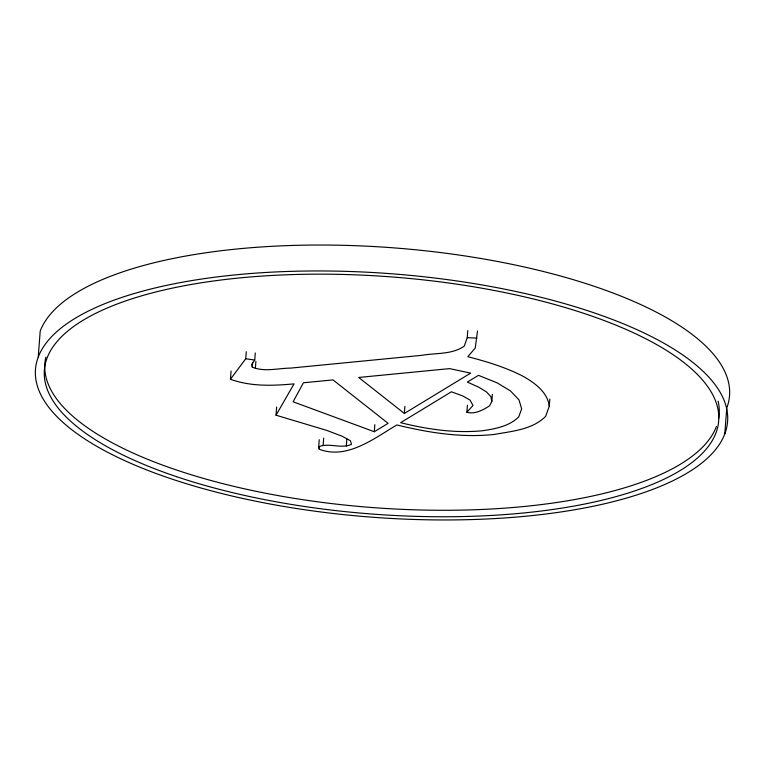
<?xml version="1.0" encoding="UTF-8"?>
<svg xmlns="http://www.w3.org/2000/svg" width="765" height="765" viewBox="0 0 765 765"><rect width="100%" height="100%" fill="white"/><g stroke="black" fill="none" stroke-linecap="round" stroke-linejoin="round"><path stroke-width="1.15" d="M38.25 357.016L40.201 331.102A347.042 122.104 4.3 0 1 428.276 251.111A347.042 122.104 4.3 0 1 726.75 407.984L724.799 433.898A347.042 122.104 4.3 0 1 171.092 478.794A347.042 122.104 4.3 0 1 248.682 273.679A347.042 122.104 4.3 0 1 724.799 433.898M549.815 399.062L549.289 406.129L545.665 416.332C532.383 429.748 511.871 431.211 494.295 434.434C461.524 437.963 428.677 432.722 396.882 424.957C374.104 438.345 347.147 459.88 319.244 449.256L318.699 446.731C329.074 442.457 341.094 449.198 351.479 444.35L350.437 440.736L342.051 436.193L326.856 430.427L276.031 415.204L294.047 383.867C272.799 385.837 250.824 386.66 230.437 379.277L231.059 371.025M230.437 379.277L245.728 358.766L246.263 351.699M467.769 330.595L467.243 337.671L464.279 346.086C452.144 354.75 435.811 352.808 421.706 355.333L290.604 368.099C278.058 368.214 264.317 372.211 252.297 367.133L252.66 362.419M252.297 367.133L251.685 364.389L254.745 360.038L255.28 352.971M255.357 368.491L255.893 361.424M276.031 415.204L276.653 406.961M318.699 446.731L319.225 439.665M319.244 449.256L319.416 446.903M323.146 445.182L323.681 438.116M346.325 446.043L346.861 438.976M374.295 431.737L388.104 423.332L333.005 379.909L303.418 382.777L293.1 401.788L374.295 431.737L374.821 424.671M404.36 413.454L470.685 373.119L449.6 368.625L358.689 377.461L404.36 413.454L404.895 406.387M492.364 394.348L491.828 401.415L489.61 405.766C483.222 409.983 474.673 414.601 466.899 412.23L467.434 405.163M549.289 406.129C547.405 392.149 535.27 383.408 523.948 376.743C506.267 367.468 487.085 361.692 467.826 356.7L475.237 348.008L477.503 331.035M466.899 412.23L473 405.46L469.987 400.047L462.796 395.983L451.417 391.785L400.611 422.682C427.281 429.328 454.898 433.392 482.399 430.762C495.28 428.84 509.05 426.401 518.727 416.925L521.654 408.826L518.986 399.904L510.561 391.001L497.221 382.902L478.469 375.338L467.348 382.098L478.919 387.272L486.731 392.11L490.901 396.719L491.828 401.415M467.243 337.671L476.968 338.111M245.728 358.766L254.745 360.038M716.451 426.43A338.101 118.958 4.3 0 1 346.44 505.225A338.101 118.958 4.3 0 1 45.862 357.131M718.096 401.118A338.101 118.958 4.3 0 1 718.631 418.551M176.505 476.652A338.101 118.958 4.3 0 0 715.964 432.904A338.101 118.958 4.3 0 0 252.106 276.815A338.101 118.958 4.3 0 0 176.505 476.652"/></g></svg>
